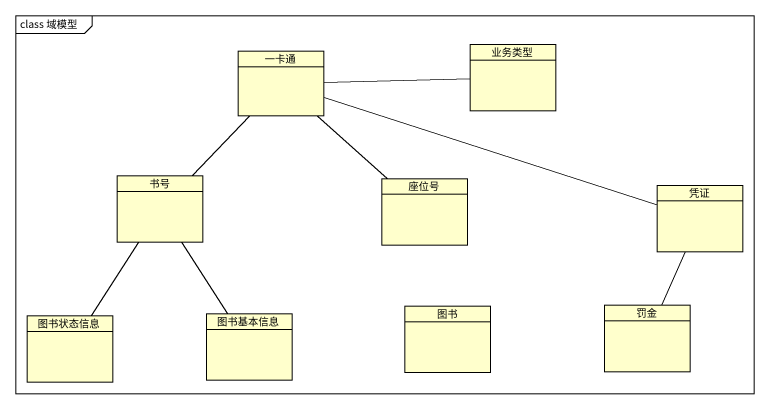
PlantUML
@startuml
mainframe class 域模型
hide circle
hide empty members
class 一卡通
class 业务类型
class 书号
class 座位号
class 凭证
class 图书状态信息
class 图书基本信息
class 图书
class 罚金
一卡通 -right- 业务类型
一卡通 -- 书号
一卡通 -- 座位号
一卡通 -right- 凭证
书号 -- 图书状态信息
书号 -- 图书基本信息
凭证 -- 罚金
@enduml
